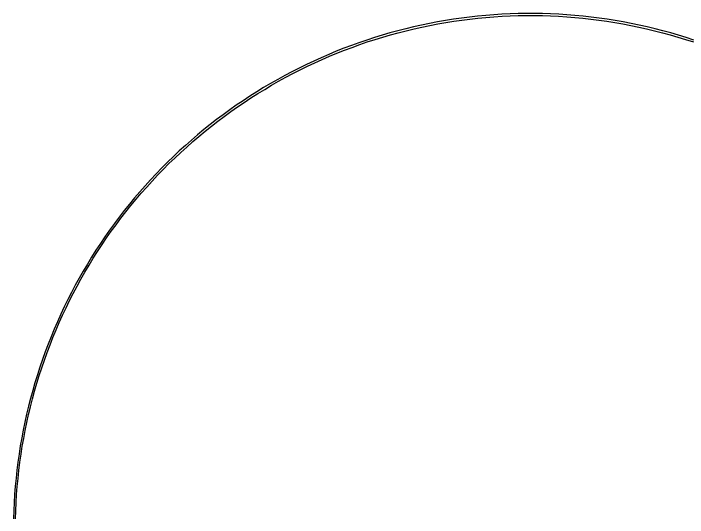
# Model space of a CAD drawing. Extents: x -50899 to 50899, y -48295 to 50898.
# Drawn here: x -50886 to 15475, y 1302 to 50898 of the extents above; entities that cross this region are included whole.
import ezdxf

# ---------------------------------------------------------------- set-up
doc = ezdxf.new("R2010")
doc.units = 0

msp = doc.modelspace()

# ---------------------------------------------------------------- linework, layer by layer
for points in [[(16112, 48282), (15352, 48530), (14588, 48765), (13820, 48988), (13048, 49199), (12274, 49398), (11496, 49585), (10716, 49759), (9933, 49921), (9147, 50071), (8359, 50209), (7569, 50334), (6778, 50447), (5984, 50547), (5189, 50635), (4393, 50710), (3596, 50773), (2798, 50823), (1999, 50861), (1199, 50886), (400, 50898), (-400, 50898), (-1199, 50886), (-1999, 50861), (-2798, 50823), (-3596, 50773), (-4393, 50710), (-5189, 50635), (-5984, 50547), (-6778, 50447), (-7569, 50334), (-8359, 50209), (-9147, 50071), (-9933, 49921), (-10716, 49759), (-11496, 49585), (-12274, 49398), (-13048, 49199), (-13820, 48988), (-14588, 48765), (-15352, 48530), (-16112, 48282), (-16869, 48023), (-17621, 47752), (-18370, 47470), (-19113, 47175), (-19852, 46869), (-20586, 46551), (-21315, 46222), (-22038, 45882), (-22756, 45530), (-23469, 45167), (-24176, 44792), (-24876, 44407), (-25571, 44011), (-26259, 43603), (-26941, 43185), (-27616, 42757), (-28285, 42318), (-28946, 41868), (-29600, 41408), (-30247, 40938), (-30887, 40458), (-31518, 39967), (-32142, 39467), (-32759, 38957), (-33367, 38438), (-33966, 37909), (-34558, 37371), (-35141, 36823), (-35715, 36266), (-36280, 35701), (-36837, 35126), (-37384, 34543), (-37922, 33952), (-38451, 33352), (-38970, 32744), (-39480, 32127), (-39980, 31503), (-40470, 30871), (-40950, 30231), (-41420, 29584), (-41879, 28930), (-42329, 28268), (-42768, 27600), (-43196, 26924), (-43614, 26242), (-44020, 25554), (-44417, 24859), (-44802, 24158), (-45176, 23451), (-45539, 22739), (-45890, 22021), (-46230, 21297), (-46559, 20568), (-46877, 19834), (-47183, 19095), (-47477, 18351), (-47759, 17603), (-48030, 16851), (-48289, 16094), (-48536, 15333), (-48770, 14569), (-48993, 13801), (-49204, 13029), (-49403, 12255), (-49589, 11477), (-49763, 10696), (-49925, 9913), (-50075, 9128), (-50212, 8340), (-50337, 7550), (-50449, 6758), (-50549, 5965), (-50637, 5170), (-50712, 4374), (-50774, 3576), (-50824, 2778), (-50862, 1979), (-50886, 1180)], [(-50686, 1175), (-50662, 1971), (-50624, 2767), (-50575, 3562), (-50512, 4356), (-50438, 5149), (-50351, 5941), (-50251, 6732), (-50139, 7520), (-50015, 8307), (-49878, 9092), (-49729, 9874), (-49568, 10654), (-49394, 11432), (-49209, 12206), (-49011, 12978), (-48801, 13747), (-48579, 14512), (-48345, 15273), (-48099, 16031), (-47841, 16784), (-47572, 17534), (-47290, 18279), (-46997, 19020), (-46693, 19756), (-46376, 20487), (-46049, 21213), (-45710, 21934), (-45360, 22649), (-44998, 23359), (-44626, 24063), (-44242, 24762), (-43847, 25454), (-43442, 26139), (-43026, 26819), (-42599, 27491), (-42162, 28157), (-41715, 28816), (-41257, 29468), (-40789, 30113), (-40311, 30750), (-39823, 31379), (-39325, 32001), (-38817, 32615), (-38300, 33221), (-37773, 33818), (-37237, 34408), (-36692, 34988), (-36138, 35561), (-35575, 36124), (-35003, 36678), (-34422, 37224), (-33833, 37760), (-33236, 38287), (-32630, 38804), (-32016, 39312), (-31395, 39810), (-30765, 40299), (-30128, 40777), (-29484, 41245), (-28832, 41704), (-28174, 42151), (-27508, 42589), (-26835, 43016), (-26156, 43432), (-25471, 43838), (-24779, 44232), (-24081, 44616), (-23377, 44989), (-22667, 45351), (-21952, 45701), (-21231, 46041), (-20505, 46368), (-19774, 46685), (-19038, 46990), (-18297, 47283), (-17552, 47565), (-16803, 47835), (-16049, 48093), (-15292, 48339), (-14530, 48573), (-13765, 48796), (-12997, 49006), (-12225, 49204), (-11451, 49390), (-10673, 49564), (-9893, 49725), (-9111, 49875), (-8326, 50012), (-7540, 50136), (-6751, 50249), (-5961, 50348), (-5169, 50436), (-4376, 50511), (-3582, 50573), (-2787, 50623), (-1991, 50661), (-1195, 50686), (-398, 50698), (398, 50698), (1195, 50686), (1991, 50661), (2787, 50623), (3582, 50573), (4376, 50511), (5169, 50436), (5961, 50348), (6751, 50249), (7540, 50136), (8326, 50012), (9111, 49875), (9893, 49725), (10673, 49564), (11451, 49390), (12225, 49204), (12997, 49006), (13765, 48796), (14530, 48573), (15292, 48339), (16049, 48093)]]:
    msp.add_lwpolyline(points)

doc.saveas('drawing.dxf')
